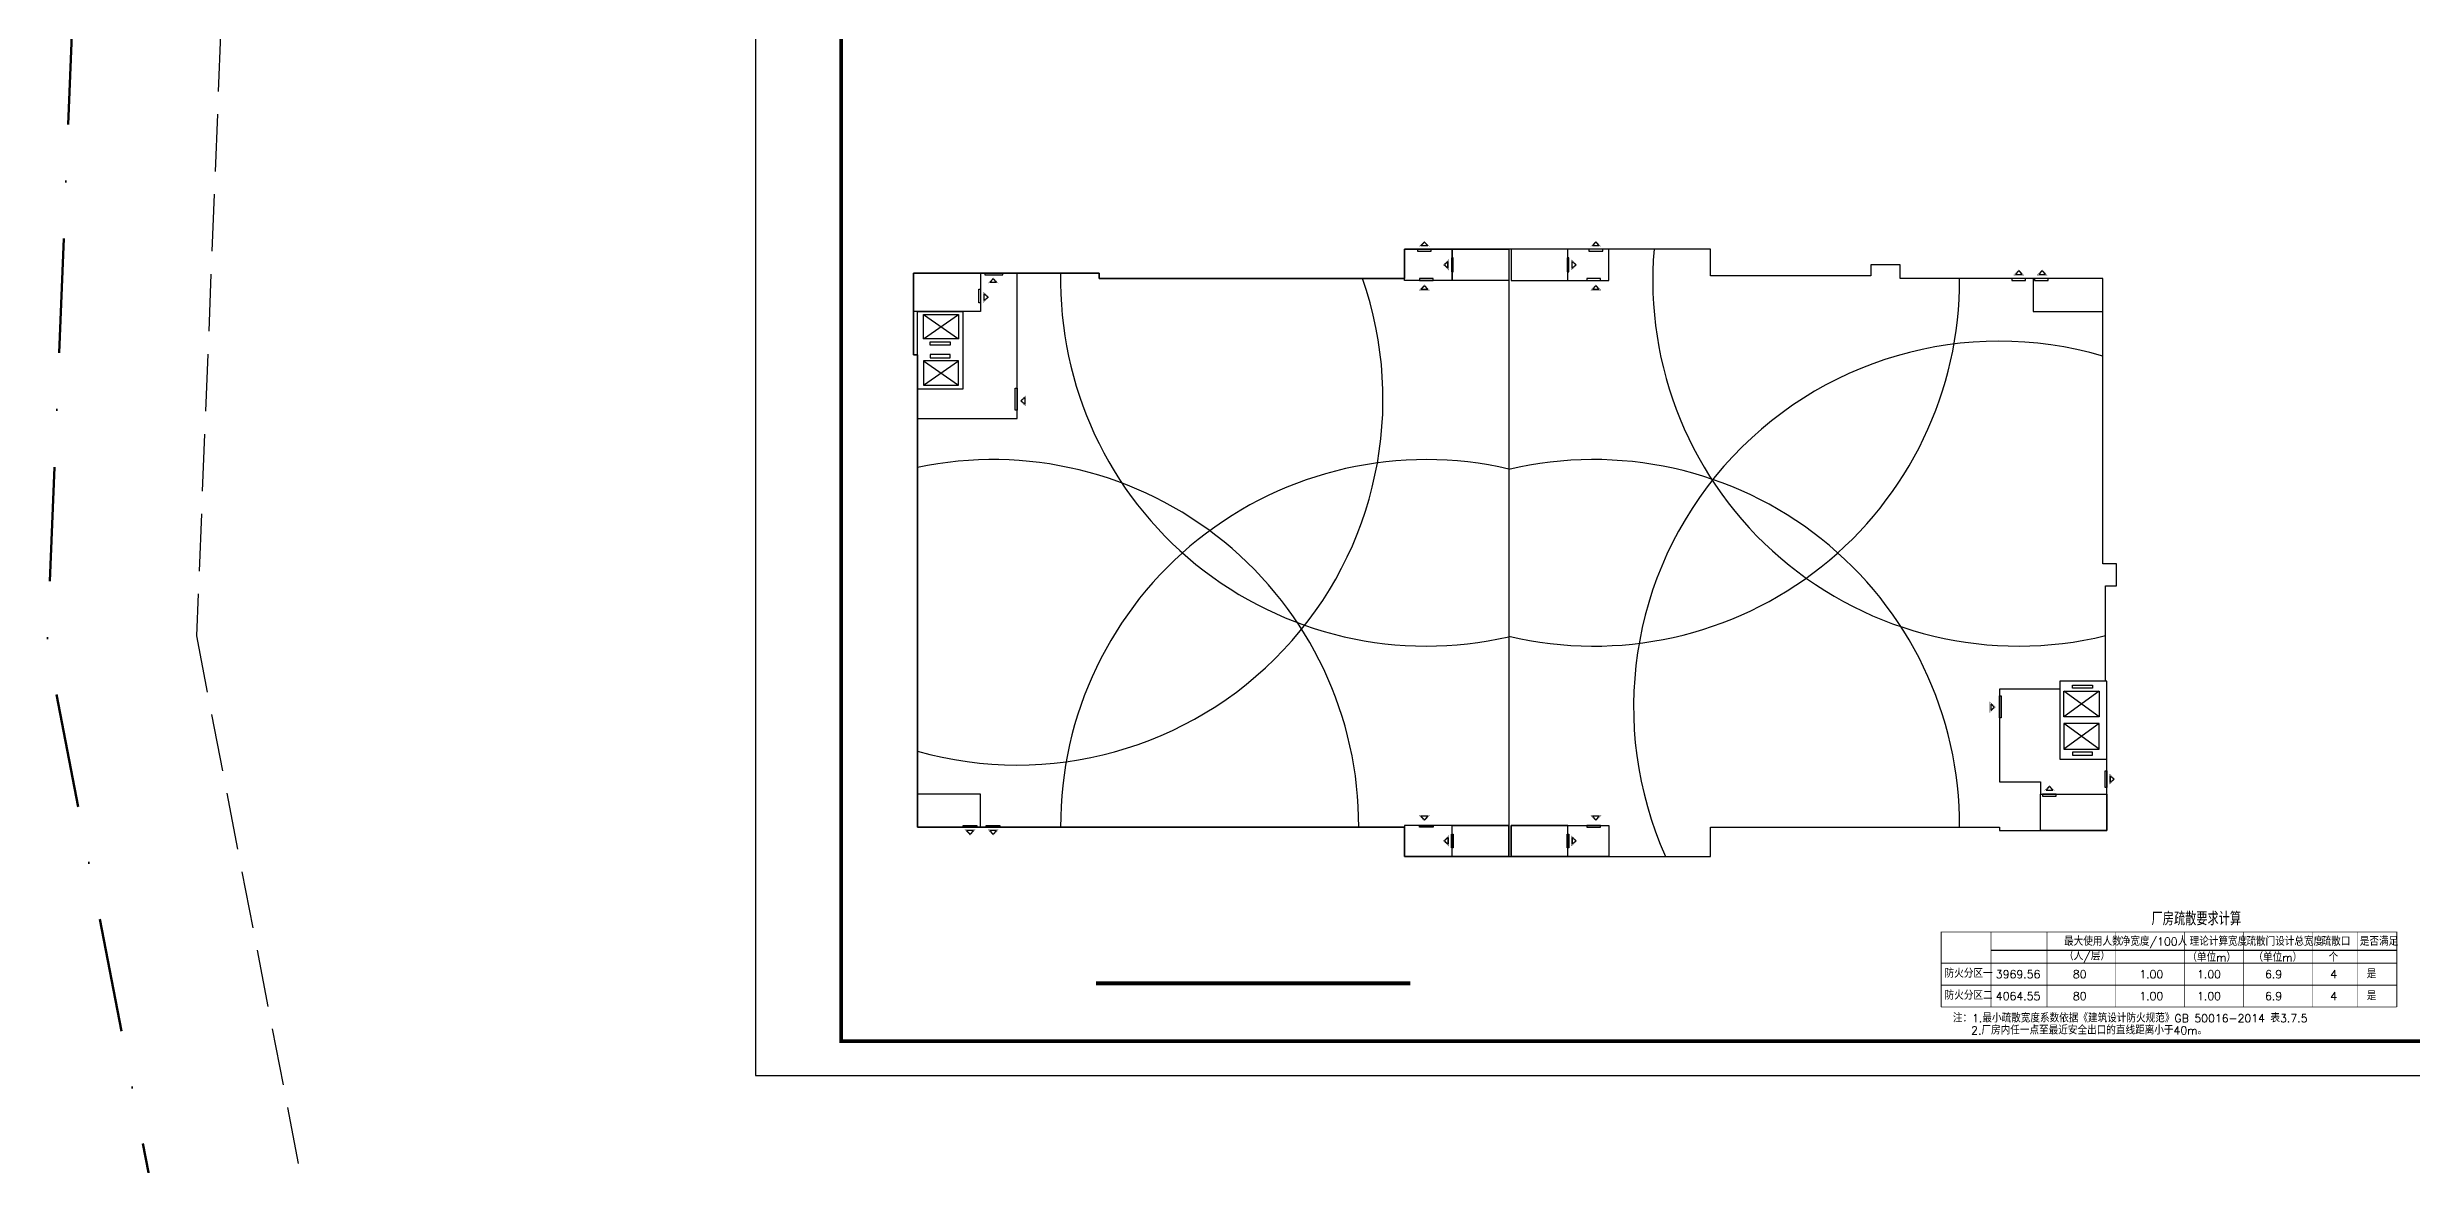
# Model space of a CAD drawing. Extents: x 6843040 to 15500510, y -6507076 to -4940511.
# Drawn here: x 7596670 to 7700081, y -5604905 to -5556023 of the extents above; entities that cross this region are included whole.
import ezdxf

# ---------------------------------------------------------------- set-up
doc = ezdxf.new("R2010")
doc.units = 0
doc.header["$LTSCALE"] = 1000
doc.header["$MEASUREMENT"] = 0
doc.linetypes.add('DASH', pattern=[0.35, 0.25, -0.1])
doc.linetypes.add('DASHDOT', pattern=[1, 0.5, -0.25, 0, -0.25])
for name, color, linetype in [('DIM_SYMB', 3, 'Continuous'), ('EVTR', 2, 'Continuous'), ('JZD', 1, 'Continuous'), ('PUB_TEXT', 7, 'Continuous'), ('PUB_TITLE', 4, 'Continuous')]:
    doc.layers.add(name, color=color, linetype=linetype)
doc.layers.add('建筑红线', color=2, linetype='Continuous', plot=False)
doc.styles.add('-宋体', font='', dxfattribs={"width": 0.8})
doc.styles.add('_HZTXT', font='SIMPLEX', dxfattribs={"width": 0.9, "bigfont": 'HZTXT'})
doc.styles.get('-宋体').set_extended_font_data('SimSun')

# ---------------------------------------------------------------- blocks, each defined once
blk = doc.blocks.new('A$C49B61945')
at = {"const_width": 0.1}
blk.add_lwpolyline([(2.19, 2.13), (0.05, 4.15), (0.05, 0.12)], close=True, dxfattribs=at)
blk.add_lwpolyline([(0.35, 0.81), (1.75, 2.13), (0.35, 3.45)], close=True)
blk = doc.blocks.new('一层防火分区示意图0830')
for points in [[(7434767, -5703827), (7488017, -5703827), (7488017, -5707027), (7521467, -5707027), (7521467, -5703827), (7553067, -5703827), (7553067, -5704177), (7564817, -5704177), (7564817, -5687877), (7564667, -5687877), (7564667, -5677427), (7565867, -5677427), (7565867, -5675027), (7564367, -5675027), (7564367, -5643827), (7542217, -5643827), (7542217, -5642328), (7539017, -5642327), (7539017, -5643527), (7521467, -5643527), (7521467, -5640627), (7488017, -5640627), (7488017, -5643827), (7454617, -5643827), (7454617, -5643227), (7434317, -5643227), (7434317, -5652177), (7434767, -5652177)], [(7499442, -5640627), (7499442, -5707027), (7488017, -5707027), (7488017, -5703827), (7434767, -5703827), (7434767, -5652177), (7434317, -5652177), (7434317, -5643227), (7454617, -5643227), (7454617, -5643827), (7488017, -5643827), (7488017, -5640627)], [(7488017, -5640627), (7493242, -5640627), (7493242, -5644027), (7488017, -5644027)], [(7489442, -5640827), (7490942, -5640827), (7490942, -5640627), (7489442, -5640627)], [(7493242, -5640627), (7499442, -5640627), (7499442, -5644027), (7493242, -5644027)], [(7510367, -5640627), (7499692, -5640627), (7499692, -5644027), (7510367, -5644027)], [(7505891, -5640627), (7499692, -5640627), (7499692, -5644027), (7505891, -5644027)], [(7508192, -5640827), (7509692, -5640827), (7509692, -5640627), (7508192, -5640627)], [(7434767, -5659127), (7445667, -5659127), (7445667, -5643227), (7434317, -5643227), (7434317, -5652177), (7434767, -5652177)], [(7441667, -5647427), (7434317, -5647427), (7434317, -5643227), (7441667, -5643227)], [(7442117, -5643429), (7444117, -5643429), (7444117, -5643229), (7442117, -5643229)], [(7493142, -5643077), (7493342, -5643077), (7493342, -5641577), (7493142, -5641577)], [(7505791, -5643077), (7505991, -5643077), (7505991, -5641577), (7505791, -5641577)], [(7441667, -5646477), (7441467, -5646477), (7441467, -5644977), (7441667, -5644977)], [(7489667, -5644027), (7491167, -5644027), (7491167, -5643827), (7489667, -5643827)], [(7507967, -5644027), (7509467, -5644027), (7509467, -5643827), (7507967, -5643827)], [(7554417, -5644027), (7555917, -5644027), (7555917, -5643827), (7554417, -5643827)], [(7556767, -5647427), (7564367, -5647427), (7564367, -5643827), (7556767, -5643827)], [(7556917, -5644027), (7558417, -5644027), (7558417, -5643827), (7556917, -5643827)], [(7439717, -5655927), (7434767, -5655927), (7434767, -5647427), (7439717, -5647427)], [(7445667, -5658229), (7445467, -5658229), (7445467, -5655829), (7445667, -5655829)], [(7553067, -5698877), (7557567, -5698877), (7557567, -5700227), (7564817, -5700227), (7564817, -5687877), (7559667, -5687877), (7559667, -5688727), (7553067, -5688727)], [(7553067, -5689477), (7553267, -5689477), (7553267, -5691877), (7553067, -5691877)], [(7559667, -5696377), (7564817, -5696377), (7564817, -5687877), (7559667, -5687877)], [(7564617, -5697677), (7564817, -5697677), (7564817, -5699478), (7564617, -5699478)], [(7441667, -5700227), (7434767, -5700227), (7434767, -5703827), (7441667, -5703827)], [(7557567, -5700227), (7564817, -5700227), (7564817, -5704177), (7557567, -5704177)], [(7557767, -5700427), (7559267, -5700427), (7559267, -5700227), (7557767, -5700227)], [(7439767, -5703627), (7441267, -5703627), (7441267, -5703827), (7439767, -5703827)], [(7442267, -5703629), (7443767, -5703629), (7443767, -5703829), (7442267, -5703829)], [(7488017, -5707027), (7499442, -5707027), (7499442, -5703627), (7488017, -5703627)], [(7489667, -5703627), (7491167, -5703627), (7491167, -5703827), (7489667, -5703827)], [(7493342, -5706077), (7493142, -5706077), (7493142, -5704577), (7493342, -5704577)], [(7493242, -5703627), (7499442, -5703627), (7499442, -5707027), (7493242, -5707027)], [(7510367, -5707027), (7499692, -5707027), (7499692, -5703627), (7510367, -5703627)], [(7505891, -5703627), (7499692, -5703627), (7499692, -5707027), (7505891, -5707027)], [(7505791, -5704577), (7505991, -5704577), (7505991, -5706077), (7505791, -5706077)], [(7509467, -5703627), (7507967, -5703627), (7507967, -5703827), (7509467, -5703827)]]:
    blk.add_lwpolyline(points, close=True)
for centre, start, end in [((7555167, -5644027), 175.12398, 283.73904), ((7490417, -5644027), 178.85414, 283.03963), ((7445667, -5657029), 254.18702, 19.27142), ((7508717, -5644027), 256.59251, 0.28648), ((7553067, -5690677), 73.59053, 204.12571), ((7443017, -5703629), 359.71602, 101.90258), ((7490417, -5703627), 76.96037, 180.28648), ((7508717, -5703627), 359.71352, 103.40749)]:
    blk.add_arc(centre, 40000, start, end)
at = {"layer": 'EVTR'}
for p, q in [((7435417, -5650432), (7439267, -5647752)), ((7435417, -5647752), (7439267, -5650432)), ((7435417, -5652822), (7439267, -5655502)), ((7435417, -5655502), (7439267, -5652822)), ((7563967, -5688972), (7560117, -5691752)), ((7563967, -5691752), (7560117, -5688972)), ((7563967, -5695282), (7560117, -5692502)), ((7563967, -5692502), (7560117, -5695282))]:
    blk.add_line(p, q, dxfattribs=at)
for points in [[(7435417, -5647752), (7439267, -5647752), (7439267, -5650432), (7435417, -5650432)], [(7436147, -5650767), (7438337, -5650767), (7438337, -5651102), (7436147, -5651102)], [(7435417, -5655502), (7439267, -5655502), (7439267, -5652822), (7435417, -5652822)], [(7436147, -5652487), (7438337, -5652487), (7438337, -5652152), (7436147, -5652152)], [(7563967, -5691752), (7560117, -5691752), (7560117, -5688972), (7563967, -5688972)], [(7563237, -5688637), (7561047, -5688637), (7561047, -5688302), (7563237, -5688302)], [(7563967, -5692502), (7560117, -5692502), (7560117, -5695282), (7563967, -5695282)], [(7563237, -5695617), (7561047, -5695617), (7561047, -5695952), (7563237, -5695952)]]:
    blk.add_lwpolyline(points, close=True, dxfattribs=at)
for p, xscale, yscale, zscale, rotation in [((7489595, -5640358), -279.9999999999999, 279.9999999999999, 279.9999999999999, 270), ((7508345, -5640358), -279.9999999999999, 279.9999999999999, 279.9999999999999, 270), ((7492873, -5641730), 279.9999999999999, 279.9999999999999, 279.9999999999999, 180), ((7506260, -5641730), -279.9999999999999, 279.9999999999999, 279.9999999999999, 180), ((7555784, -5643482), 280.0000000000001, 280.0000000000001, 280.0000000000001, 90), ((7558334, -5643482), 280.0000000000001, 280.0000000000001, 280.0000000000001, 90), ((7441970, -5645277), -279.9999999999999, 279.9999999999999, 279.9999999999999, 179.9999999999899), ((7442455, -5644368), -279.9999999999999, 279.9999999999999, 279.9999999999999, 270), ((7489595, -5645119), -279.9999999999999, 279.9999999999999, 279.9999999999999, 270), ((7508345, -5645119), -279.9999999999999, 279.9999999999999, 279.9999999999999, 270), ((7446605, -5657800), -279.9999999999999, 279.9999999999999, 279.9999999999999, 359.9999999999899), ((7559134, -5699883), 280.0000000000001, 280.0000000000001, 280.0000000000001, 90), ((7489595, -5702535), 279.9999999999999, 279.9999999999999, 279.9999999999999, 270), ((7508345, -5702535), 279.9999999999999, 279.9999999999999, 279.9999999999999, 270), ((7439920, -5704096), 279.9999999999999, 279.9999999999999, 279.9999999999999, 270), ((7442448, -5704096), 279.9999999999999, 279.9999999999999, 279.9999999999999, 270)]:
    blk.add_blockref('A$C49B61945', p, dxfattribs=dict(xscale=xscale, yscale=yscale, zscale=zscale, rotation=rotation))
at = {"yscale": 279.9999999999999, "zscale": 279.9999999999999}
for p, xscale in [((7552020, -5691295), 279.9999999999999), ((7565086, -5699174), 279.9999999999999), ((7492873, -5705924), -279.9999999999999), ((7506260, -5705924), 279.9999999999999)]:
    blk.add_blockref('A$C49B61945', p, dxfattribs=dict(at, xscale=xscale))

msp = doc.modelspace()

# ---------------------------------------------------------------- linework, layer by layer
at = {"layer": 'DIM_SYMB', "const_width": 175}
msp.add_lwpolyline([(7642540.5, -5596967.2), (7656288, -5596967.2)], dxfattribs=at)
at = {"layer": 'JZD', "color": 1, "linetype": 'DASHDOT', "lineweight": 50, "ltscale": 10, "flags": 128}
msp.add_lwpolyline([(7814570.2, -5771995.5), (7634279.4, -5775069.1), (7633842.4, -5775077.1), (7625677.3, -5732727.5), (7602794.7, -5614037.6), (7596669.9, -5582267.9), (7599074.5, -5522296.4), (7612323.2, -5496340.2), (7630495.6, -5460739.2), (7685975.3, -5456068.8), (7698091.5, -5397473.3), (7819708.5, -5411606.7), (7819699.1, -5519032.5), (7819679.1, -5753956.3), (7814571.3, -5753398.1), (7814570.2, -5771995.5)], dxfattribs=at)
at = {"layer": 'PUB_TITLE'}
msp.add_line((7681679, -5595515.9), (7699429.2, -5595515.9), dxfattribs=at)
msp.add_lwpolyline([(7627639.5, -5601001.4), (7805989.5, -5601001.4), (7805989.5, -5474851.4), (7627639.5, -5474851.4)], close=True, dxfattribs=at)
at = {"layer": 'PUB_TITLE', "const_width": 150}
msp.add_lwpolyline([(7631389.5, -5599501.4), (7804489.5, -5599501.4), (7804489.5, -5476351.4), (7631389.5, -5476351.4)], close=True, dxfattribs=at)
at = {"layer": 'PUB_TITLE'}
for points, const_width in [([(7699429.2, -5598005.7), (7699429.2, -5594725.7), (7679499.5, -5594725.7), (7679499.5, -5598005.7)], 40), ([(7681679, -5598005.7), (7681679, -5594725.7)], 24), ([(7684128.4, -5598005.7), (7684128.4, -5594725.7)], 24), ([(7687140.7, -5598005.7), (7687140.7, -5594725.7)], 24), ([(7690152.9, -5598005.7), (7690152.9, -5594725.7)], 24), ([(7692732.1, -5598005.7), (7692732.1, -5594725.7)], 24), ([(7692732.1, -5598005.7), (7692732.1, -5594725.7)], 24), ([(7692732.1, -5598005.7), (7692732.1, -5594725.7)], 24), ([(7692732.1, -5598005.7), (7692732.1, -5594725.7)], 24), ([(7692732.1, -5598005.7), (7692732.1, -5594725.7)], 24), ([(7695744.4, -5598005.7), (7695744.4, -5594725.7)], 24), ([(7697694.4, -5598005.7), (7697694.4, -5594725.7)], 24), ([(7697694.4, -5598005.7), (7697694.4, -5594725.7)], 24), ([(7679499.5, -5596085.7), (7699429.2, -5596085.7)], 40), ([(7679499.5, -5597045.7), (7699429.2, -5597045.7)], 40), ([(7679499.5, -5598005.7), (7699429.2, -5598005.7)], 40)]:
    msp.add_lwpolyline(points, dxfattribs=dict(at, const_width=const_width))
at = {"layer": '建筑红线', "color": 2, "linetype": 'DASH', "ltscale": 10}
msp.add_lwpolyline([(7639190.7, -5768484.5), (7787289.3, -5765959.7), (7787289.3, -5679821.5, 0.02332974), (7786600.9, -5662885.8), (7784626.7, -5640323.6, -0.02182293), (7783789.3, -5621146.9), (7783789.3, -5459896.4), (7784148.8, -5451679.8), (7757633.1, -5421689), (7699749.2, -5414542.5), (7689798.7, -5462270), (7634642, -5466913.1), (7618073.7, -5499372.2), (7605512.2, -5523981.5), (7603194.8, -5581776.3), (7609177.1, -5612807.2), (7632082.9, -5731617.2), (7639193.9, -5768501.2)], format="xyb", dxfattribs=at)

# ---------------------------------------------------------------- block references
at = {"xscale": 0.4, "yscale": 0.4, "zscale": 0.4}
msp.add_blockref('一层防火分区示意图0830', (4660821.2, -3308608.2), dxfattribs=at)

# ---------------------------------------------------------------- texts
at = {"layer": 'PUB_TEXT', "style": '-宋体', "width": 0.7}
msp.add_text('厂房疏散要求计算', height=513.16, dxfattribs=at).set_placement((7688700.4, -5594378.7))
at = {"layer": 'PUB_TEXT', "style": '_HZTXT'}
for s, p in [('最大使用人数', (7684876.1, -5595320.1)), ('（人/层）', (7684876.1, -5595953.1)), ('净宽度/100人', (7687355.6, -5595320.1)), ('理论计算宽度', (7690368.8, -5595320.1)), ('疏散门设计总宽度', (7692849.4, -5595320.1)), ('疏散口', (7696139.7, -5595320.1)), ('是否满足', (7697811.4, -5595320.1)), ('防火分区一', (7679651.7, -5596719.2)), ('3969.56', (7681891.2, -5596745.6)), ('80', (7685260.5, -5596745.6)), ('1.00', (7688166.4, -5596745.6)), ('（单位m）', (7690268.3, -5596016.1)), ('1.00', (7690691.3, -5596745.6)), ('（单位m）', (7693159.9, -5596016.1)), ('6.9', (7693664.1, -5596745.6)), ('个', (7696445.2, -5596016.1)), ('4', (7696516.6, -5596745.6)), ('是', (7698114.2, -5596745.6)), ('防火分区二', (7679651.7, -5597679.2)), ('4064.55', (7681891.2, -5597705.6)), ('80', (7685260.5, -5597705.6)), ('1.00', (7688166.4, -5597705.6)), ('1.00', (7690691.3, -5597705.6)), ('6.9', (7693664.1, -5597705.6)), ('4', (7696516.6, -5597705.6)), ('是', (7698114.2, -5597705.6)), ('注：1.最小疏散宽度系数依据《建筑设计防火规范》GB 50016-2014 表3.7.5', (7680013.2, -5598674.5)), ('  2.厂房内任一点至最近安全出口的直线距离小于40m。', (7680332.9, -5599203.9))]:
    msp.add_text(s, height=350, dxfattribs=at).set_placement(p)

doc.saveas('drawing.dxf')
